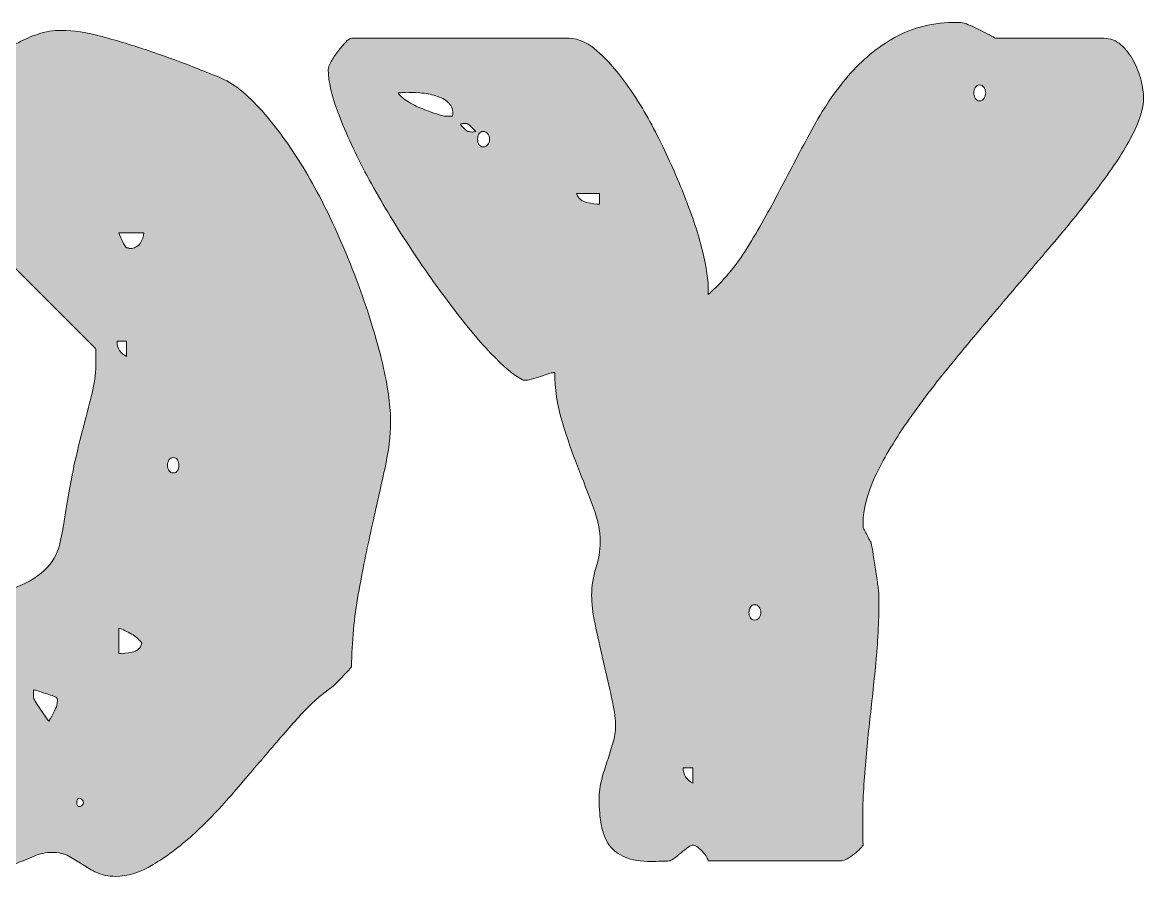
# Model space of a CAD drawing. Header units: inches. Extents: x 187 to 889, y -947 to -118.
# Drawn here: x 676.5 to 781.6, y -622.8 to -542.6 of the extents above; entities that cross this region are included whole.
import ezdxf

# ---------------------------------------------------------------- set-up
doc = ezdxf.new("R2010")
doc.units = ezdxf.units.IN
doc.header["$MEASUREMENT"] = 0
doc.layers.add('Layer 1', color=7, linetype='Continuous')

# ---------------------------------------------------------------- blocks, each defined once
blk = doc.blocks.new('block 34')
at = {"layer": 'Layer 1', "true_color": 0x040404}
h = blk.add_hatch(color=18, dxfattribs=at)
h.dxf.hatch_style = 2
edge = h.paths.add_edge_path()
edge.add_spline(control_points=[(638.95, -586.14), (638.95, -583.77), (639.03, -581.76), (639.19, -580.13), (639.35, -578.5), (639.54, -577.06), (639.75, -575.82), (639.96, -574.58), (640.15, -573.44), (640.31, -572.41), (640.47, -571.38), (640.55, -570.3), (640.55, -569.16), (640.55, -567.46), (640.4, -565.56), (640.12, -563.47), (639.84, -561.38), (639.69, -559.14), (639.69, -556.76), (639.69, -556.52), (639.69, -556.06), (639.69, -555.41), (639.69, -554.75), (639.7, -554.06), (639.72, -553.33), (639.74, -552.6), (639.75, -551.91), (639.75, -551.25), (639.75, -550.6), (639.75, -550.15), (639.75, -549.9), (639.96, -549.65), (640.4, -549.17), (641.08, -548.46), (641.75, -547.75), (642.47, -547.02), (643.23, -546.25), (644, -545.49), (644.74, -544.81), (645.47, -544.23), (646.2, -543.64), (646.72, -543.35), (647.04, -543.35), (647.15, -543.35), (647.41, -543.39), (647.84, -543.46), (648.26, -543.53), (648.72, -543.61), (649.2, -543.7), (649.67, -543.79), (650.13, -543.87), (650.58, -543.94), (651.02, -544.01), (651.3, -544.04), (651.4, -544.04), (651.44, -544.04), (651.64, -544.05), (652.02, -544.07), (652.39, -544.09), (652.83, -544.1), (653.35, -544.1), (653.86, -544.1), (654.37, -544.1), (654.86, -544.1), (655.36, -544.1), (655.77, -544.1), (656.09, -544.1), (656.26, -544.1), (656.58, -544.1), (657.05, -544.1), (657.51, -544.1), (657.98, -544.1), (658.48, -544.1), (658.98, -544.1), (659.45, -544.09), (659.89, -544.07), (660.34, -544.05), (660.65, -544.04), (660.82, -544.04), (661.25, -543.65), (661.67, -543.42), (662.08, -543.35), (662.48, -543.28), (662.93, -543.24), (663.43, -543.24), (664.14, -543.24), (664.9, -543.36), (665.72, -543.59), (666.54, -543.82), (667.38, -544.09), (668.25, -544.39), (669.12, -544.69), (670.01, -544.96), (670.91, -545.19), (671.81, -545.42), (672.71, -545.53), (673.6, -545.53), (673.92, -545.53), (674.29, -545.42), (674.72, -545.19), (675.14, -544.96), (675.62, -544.7), (676.15, -544.42), (676.68, -544.13), (677.29, -543.88), (677.96, -543.64), (678.63, -543.41), (679.38, -543.3), (680.2, -543.3), (681.26, -543.3), (682.52, -543.49), (683.98, -543.88), (685.43, -544.27), (686.87, -544.71), (688.29, -545.19), (689.71, -545.67), (690.98, -546.13), (692.12, -546.57), (693.25, -547.02), (694, -547.31), (694.35, -547.45), (695.74, -547.91), (697.1, -548.86), (698.45, -550.3), (699.8, -551.73), (701.09, -553.43), (702.34, -555.38), (703.58, -557.33), (704.72, -559.46), (705.77, -561.77), (706.82, -564.07), (707.73, -566.35), (708.51, -568.61), (709.29, -570.86), (709.9, -572.98), (710.35, -574.97), (710.79, -576.95), (711.01, -578.62), (711.01, -579.97), (711.01, -581.25), (710.83, -582.73), (710.45, -584.41), (710.08, -586.1), (709.67, -587.92), (709.23, -589.89), (708.79, -591.86), (708.37, -593.94), (707.98, -596.12), (707.59, -598.3), (707.38, -600.56), (707.34, -602.91), (707.27, -603.01), (707.14, -603.17), (706.94, -603.39), (706.75, -603.6), (706.53, -603.82), (706.3, -604.05), (706.07, -604.28), (705.85, -604.5), (705.64, -604.69), (705.42, -604.88), (705.27, -605.02), (705.16, -605.09), (704.41, -605.59), (703.56, -606.36), (702.6, -607.4), (701.65, -608.45), (700.62, -609.62), (699.52, -610.92), (698.42, -612.21), (697.27, -613.55), (696.08, -614.93), (694.89, -616.32), (693.68, -617.57), (692.44, -618.69), (691.2, -619.8), (689.96, -620.73), (688.74, -621.45), (687.52, -622.18), (686.34, -622.55), (685.2, -622.55), (684.53, -622.55), (683.95, -622.43), (683.47, -622.2), (682.99, -621.97), (682.54, -621.71), (682.11, -621.43), (681.69, -621.14), (681.26, -620.89), (680.84, -620.66), (680.41, -620.42), (679.9, -620.31), (679.29, -620.31), (678.69, -620.31), (678.12, -620.42), (677.59, -620.66), (677.06, -620.89), (676.41, -621.15), (675.65, -621.45), (674.88, -621.75), (673.95, -622.02), (672.85, -622.25), (671.75, -622.48), (670.35, -622.6), (668.65, -622.6), (667.65, -622.6), (666.54, -622.63), (665.3, -622.68), (664.05, -622.73), (662.69, -622.76), (661.2, -622.76), (659.46, -622.76), (657.63, -622.67), (655.71, -622.49), (653.8, -622.31), (651.92, -621.93), (650.07, -621.35), (648.23, -620.76), (646.48, -619.93), (644.83, -618.85), (643.18, -617.76), (641.73, -616.34), (640.49, -614.56), (640.24, -611.72), (640.02, -608.89), (639.83, -606.05), (639.63, -603.21), (639.46, -600.53), (639.32, -598.01), (639.18, -595.49), (639.08, -593.2), (639.03, -591.14), (638.98, -589.09), (638.95, -587.42), (638.95, -586.14)], knot_values=[0, 0, 0, 0, 1, 1, 1, 2, 2, 2, 3, 3, 3, 4, 4, 4, 5, 5, 5, 6, 6, 6, 7, 7, 7, 8, 8, 8, 9, 9, 9, 10, 10, 10, 11, 11, 11, 12, 12, 12, 13, 13, 13, 14, 14, 14, 15, 15, 15, 16, 16, 16, 17, 17, 17, 18, 18, 18, 19, 19, 19, 20, 20, 20, 21, 21, 21, 22, 22, 22, 23, 23, 23, 24, 24, 24, 25, 25, 25, 26, 26, 26, 27, 27, 27, 28, 28, 28, 29, 29, 29, 30, 30, 30, 31, 31, 31, 32, 32, 32, 33, 33, 33, 34, 34, 34, 35, 35, 35, 36, 36, 36, 37, 37, 37, 38, 38, 38, 39, 39, 39, 40, 40, 40, 41, 41, 41, 42, 42, 42, 43, 43, 43, 44, 44, 44, 45, 45, 45, 46, 46, 46, 47, 47, 47, 48, 48, 48, 49, 49, 49, 50, 50, 50, 51, 51, 51, 52, 52, 52, 53, 53, 53, 54, 54, 54, 55, 55, 55, 56, 56, 56, 57, 57, 57, 58, 58, 58, 59, 59, 59, 60, 60, 60, 61, 61, 61, 62, 62, 62, 63, 63, 63, 64, 64, 64, 65, 65, 65, 66, 66, 66, 67, 67, 67, 68, 68, 68, 69, 69, 69, 70, 70, 70, 71, 71, 71, 72, 72, 72, 73, 73, 73, 74, 74, 74, 75, 75, 75, 76, 76, 76, 77, 77, 77, 78, 78, 78, 78], degree=3, periodic=1)
h.paths.add_polyline_path([(647.04, -613.07), (646.29, -613.07), (646.29, -613.82), (647.04, -613.82)])
edge = h.paths.add_edge_path()
edge.add_spline(control_points=[(649.17, -611.26), (649.17, -611.3), (649.17, -611.36), (649.17, -611.45), (649.17, -611.54), (649.19, -611.6), (649.22, -611.63), (649.22, -611.63), (652.1, -608.71), (652.1, -608.71), (652.02, -608.71), (651.91, -608.69), (651.75, -608.65), (651.59, -608.62), (651.47, -608.6), (651.4, -608.6), (650.73, -608.6), (650.19, -608.89), (649.78, -609.48), (649.37, -610.06), (649.17, -610.66), (649.17, -611.26)], knot_values=[0, 0, 0, 0, 1, 1, 1, 2, 2, 2, 3, 3, 3, 4, 4, 4, 5, 5, 5, 6, 6, 6, 7, 7, 7, 7], degree=3, periodic=1)
h.paths.add_polyline_path([(653.53, -565.86), (653.53, -565.12), (652.84, -565.86)])
h.paths.add_polyline_path([(658.64, -593.49), (658.64, -594.18), (660.82, -594.18), (660.82, -593.49)])
h.paths.add_polyline_path([(659.39, -552.08), (659.39, -552.77), (660.08, -552.08)])
edge = h.paths.add_edge_path()
edge.add_spline(control_points=[(665.19, -565.12), (665.19, -565.12), (665.19, -576.77), (665.19, -576.77), (665.08, -576.81), (664.96, -576.93), (664.82, -577.12), (664.67, -577.32), (664.52, -577.54), (664.36, -577.79), (664.2, -578.04), (664.06, -578.27), (663.94, -578.48), (663.81, -578.69), (663.75, -578.85), (663.75, -578.96), (663.75, -579.03), (663.79, -579.21), (663.86, -579.49), (663.93, -579.77), (664.01, -580.07), (664.1, -580.39), (664.18, -580.71), (664.26, -581.02), (664.34, -581.3), (664.41, -581.58), (664.44, -581.76), (664.44, -581.83), (664.48, -582.22), (664.54, -582.89), (664.63, -583.85), (664.72, -584.81), (664.8, -585.83), (664.87, -586.91), (664.94, -588), (665.01, -589.02), (665.08, -589.97), (665.15, -590.93), (665.19, -591.61), (665.19, -592), (665.3, -592.42), (665.49, -592.88), (665.77, -593.38), (666.06, -593.88), (666.39, -594.36), (666.79, -594.82), (667.17, -595.28), (667.57, -595.66), (667.98, -595.96), (668.39, -596.26), (668.77, -596.41), (669.13, -596.41), (671.75, -596.41), (673.79, -596.17), (675.25, -595.69), (676.7, -595.22), (677.8, -594.61), (678.55, -593.88), (679.29, -593.16), (679.76, -592.38), (679.96, -591.54), (680.15, -590.71), (680.3, -589.96), (680.41, -589.28), (680.73, -587.12), (681.06, -585.29), (681.39, -583.8), (681.73, -582.31), (682.05, -581.02), (682.35, -579.91), (682.65, -578.82), (682.9, -577.83), (683.1, -576.96), (683.29, -576.09), (683.39, -575.21), (683.39, -574.33), (683.39, -574.15), (683.39, -573.91), (683.39, -573.61), (683.39, -573.31), (683.37, -573.14), (683.34, -573.1), (683.34, -573.1), (675.35, -565.12), (675.35, -565.12), (675.35, -565.12), (665.19, -565.12), (665.19, -565.12)], knot_values=[0, 0, 0, 0, 1, 1, 1, 2, 2, 2, 3, 3, 3, 4, 4, 4, 5, 5, 5, 6, 6, 6, 7, 7, 7, 8, 8, 8, 9, 9, 9, 10, 10, 10, 11, 11, 11, 12, 12, 12, 13, 13, 13, 14, 14, 14, 15, 15, 15, 16, 16, 16, 17, 17, 17, 18, 18, 18, 19, 19, 19, 20, 20, 20, 21, 21, 21, 22, 22, 22, 23, 23, 23, 24, 24, 24, 25, 25, 25, 26, 26, 26, 27, 27, 27, 28, 28, 28, 29, 29, 29, 29], degree=3, periodic=1)
h.paths.add_polyline_path([(663.75, -600.72), (664.44, -600.72), (664.44, -600.03), (663.75, -600.03)])
edge = h.paths.add_edge_path()
edge.add_spline(control_points=[(679.72, -605.83), (679.65, -605.76), (679.51, -605.69), (679.29, -605.62), (679.08, -605.55), (678.86, -605.48), (678.63, -605.41), (678.4, -605.34), (678.18, -605.27), (677.99, -605.19), (677.79, -605.12), (677.64, -605.09), (677.54, -605.09), (677.54, -605.09), (677.54, -605.83), (677.54, -605.83), (677.57, -605.94), (677.65, -606.09), (677.78, -606.29), (677.9, -606.48), (678.04, -606.69), (678.2, -606.92), (678.36, -607.16), (678.51, -607.38), (678.65, -607.59), (678.79, -607.8), (678.9, -607.95), (678.97, -608.02), (679.04, -607.91), (679.18, -607.67), (679.37, -607.3), (679.57, -606.92), (679.68, -606.68), (679.72, -606.58), (679.72, -606.54), (679.73, -606.47), (679.74, -606.37), (679.76, -606.26), (679.77, -606.19), (679.77, -606.15), (679.77, -606.15), (679.77, -605.94), (679.77, -605.94), (679.74, -605.91), (679.72, -605.87), (679.72, -605.83)], knot_values=[0, 0, 0, 0, 1, 1, 1, 2, 2, 2, 3, 3, 3, 4, 4, 4, 5, 5, 5, 6, 6, 6, 7, 7, 7, 8, 8, 8, 9, 9, 9, 10, 10, 10, 11, 11, 11, 12, 12, 12, 13, 13, 13, 14, 14, 14, 15, 15, 15, 15], degree=3, periodic=1)
edge = h.paths.add_edge_path()
edge.add_spline(control_points=[(681.9, -615.25), (681.79, -615.22), (681.71, -615.25), (681.66, -615.33), (681.61, -615.42), (681.58, -615.52), (681.58, -615.63), (681.58, -615.73), (681.61, -615.83), (681.66, -615.92), (681.71, -616.01), (681.79, -616.04), (681.9, -616), (682.11, -615.93), (682.22, -615.81), (682.22, -615.63), (682.22, -615.45), (682.11, -615.33), (681.9, -615.25)], knot_values=[0, 0, 0, 0, 1, 1, 1, 2, 2, 2, 3, 3, 3, 4, 4, 4, 5, 5, 5, 6, 6, 6, 6], degree=3, periodic=1)
edge = h.paths.add_edge_path()
edge.add_spline(control_points=[(685.36, -572.41), (685.36, -573.09), (685.66, -573.56), (686.26, -573.85), (686.26, -573.85), (686.26, -572.41), (686.26, -572.41), (686.26, -572.41), (685.36, -572.41), (685.36, -572.41)], knot_values=[0, 0, 0, 0, 1, 1, 1, 2, 2, 2, 3, 3, 3, 3], degree=3, periodic=1)
edge = h.paths.add_edge_path()
edge.add_spline(control_points=[(685.52, -562.25), (685.55, -562.35), (685.66, -562.6), (685.84, -562.99), (686.02, -563.38), (686.16, -563.61), (686.26, -563.68), (686.26, -563.68), (686.42, -563.68), (686.42, -563.68), (686.46, -563.68), (686.48, -563.69), (686.48, -563.71), (686.48, -563.73), (686.49, -563.74), (686.53, -563.74), (686.53, -563.74), (686.58, -563.74), (686.58, -563.74), (686.97, -563.74), (687.28, -563.58), (687.52, -563.26), (687.75, -562.94), (687.86, -562.6), (687.86, -562.25), (687.86, -562.25), (685.52, -562.25), (685.52, -562.25)], knot_values=[0, 0, 0, 0, 1, 1, 1, 2, 2, 2, 3, 3, 3, 4, 4, 4, 5, 5, 5, 6, 6, 6, 7, 7, 7, 8, 8, 8, 9, 9, 9, 9], degree=3, periodic=1)
edge = h.paths.add_edge_path()
edge.add_spline(control_points=[(685.52, -601.68), (685.87, -601.68), (686.29, -601.64), (686.77, -601.55), (687.25, -601.46), (687.56, -601.19), (687.7, -600.72), (687.45, -600.37), (687.12, -600.08), (686.72, -599.85), (686.31, -599.62), (685.91, -599.43), (685.52, -599.29), (685.52, -599.29), (685.52, -601.68), (685.52, -601.68)], knot_values=[0, 0, 0, 0, 1, 1, 1, 2, 2, 2, 3, 3, 3, 4, 4, 4, 5, 5, 5, 5], degree=3, periodic=1)
edge = h.paths.add_edge_path()
edge.add_spline(control_points=[(690.63, -583.32), (690.45, -583.32), (690.32, -583.39), (690.23, -583.53), (690.14, -583.68), (690.1, -583.84), (690.1, -584.04), (690.1, -584.23), (690.14, -584.4), (690.23, -584.54), (690.32, -584.69), (690.45, -584.76), (690.63, -584.76), (690.81, -584.76), (690.94, -584.69), (691.03, -584.54), (691.12, -584.4), (691.16, -584.23), (691.16, -584.04), (691.16, -583.84), (691.12, -583.68), (691.03, -583.53), (690.94, -583.39), (690.81, -583.32), (690.63, -583.32)], knot_values=[0, 0, 0, 0, 1, 1, 1, 2, 2, 2, 3, 3, 3, 4, 4, 4, 5, 5, 5, 6, 6, 6, 7, 7, 7, 8, 8, 8, 8], degree=3, periodic=1)
h = blk.add_hatch(color=18, dxfattribs=at)
h.dxf.hatch_style = 2
edge = h.paths.add_edge_path()
edge.add_spline(control_points=[(732.09, -608.02), (732.02, -607.34), (731.87, -606.48), (731.64, -605.43), (731.41, -604.39), (731.16, -603.31), (730.89, -602.19), (730.63, -601.07), (730.39, -599.98), (730.17, -598.91), (729.96, -597.85), (729.85, -596.96), (729.85, -596.25), (729.85, -595.33), (729.99, -594.47), (730.25, -593.67), (730.52, -592.87), (730.65, -592.05), (730.65, -591.2), (730.65, -590.2), (730.43, -589.11), (729.99, -587.92), (729.54, -586.74), (729.06, -585.47), (728.52, -584.12), (727.99, -582.77), (727.5, -581.35), (727.06, -579.86), (726.62, -578.37), (726.39, -576.86), (726.39, -575.34), (726.29, -575.34), (726.12, -575.37), (725.89, -575.44), (725.66, -575.52), (725.39, -575.6), (725.09, -575.71), (724.79, -575.82), (724.5, -575.91), (724.21, -575.98), (723.93, -576.05), (723.7, -576.08), (723.52, -576.08), (723.45, -576.08), (723.4, -576.07), (723.36, -576.03), (722.58, -575.64), (721.59, -574.81), (720.38, -573.53), (719.17, -572.25), (717.9, -570.72), (716.55, -568.92), (715.2, -567.13), (713.84, -565.19), (712.48, -563.1), (711.11, -561), (709.89, -558.95), (708.8, -556.92), (707.72, -554.9), (706.84, -553.01), (706.17, -551.25), (705.5, -549.5), (705.16, -548.07), (705.16, -546.97), (705.16, -546.79), (705.25, -546.54), (705.42, -546.22), (705.6, -545.91), (705.82, -545.59), (706.06, -545.27), (706.31, -544.95), (706.55, -544.66), (706.78, -544.42), (707.01, -544.17), (707.2, -544.04), (707.34, -544.04), (707.34, -544.04), (727.73, -544.04), (727.73, -544.04), (728.65, -544.04), (729.62, -544.52), (730.65, -545.48), (731.68, -546.44), (732.69, -547.66), (733.69, -549.15), (734.68, -550.64), (735.62, -552.31), (736.51, -554.16), (737.39, -556), (738.17, -557.81), (738.85, -559.58), (739.52, -561.36), (740.03, -563), (740.37, -564.51), (740.7, -566.02), (740.84, -567.19), (740.76, -568.05), (742.15, -566.84), (743.37, -565.38), (744.44, -563.66), (745.5, -561.94), (746.52, -560.14), (747.5, -558.25), (748.47, -556.37), (749.47, -554.49), (750.48, -552.61), (751.49, -550.73), (752.63, -549.05), (753.91, -547.56), (755.19, -546.07), (756.65, -544.86), (758.3, -543.94), (759.95, -543.01), (761.89, -542.55), (764.13, -542.55), (764.13, -542.55), (764.5, -542.55), (764.5, -542.55), (764.57, -542.59), (764.66, -542.61), (764.77, -542.61), (764.87, -542.64), (765.07, -542.72), (765.35, -542.85), (765.64, -542.97), (765.94, -543.11), (766.26, -543.27), (766.58, -543.43), (766.87, -543.58), (767.14, -543.72), (767.4, -543.87), (767.59, -543.97), (767.7, -544.04), (767.7, -544.04), (777.86, -544.04), (777.86, -544.04), (778.46, -544.04), (779, -544.25), (779.46, -544.65), (779.92, -545.06), (780.31, -545.56), (780.63, -546.15), (780.95, -546.73), (781.19, -547.34), (781.35, -547.98), (781.51, -548.62), (781.59, -549.17), (781.59, -549.63), (781.59, -550.63), (781.21, -551.82), (780.47, -553.22), (779.72, -554.63), (778.73, -556.15), (777.49, -557.8), (776.25, -559.45), (774.83, -561.21), (773.26, -563.07), (771.68, -564.93), (770.07, -566.82), (768.44, -568.74), (766.81, -570.65), (765.2, -572.57), (763.62, -574.49), (762.04, -576.4), (760.63, -578.26), (759.39, -580.05), (758.15, -581.84), (757.16, -583.53), (756.41, -585.13), (755.67, -586.73), (755.29, -588.16), (755.29, -589.44), (755.29, -589.44), (755.29, -589.87), (755.29, -589.87), (755.29, -589.9), (755.34, -589.99), (755.43, -590.13), (755.52, -590.28), (755.59, -590.43), (755.67, -590.59), (755.74, -590.74), (755.82, -590.9), (755.91, -591.04), (755.99, -591.18), (756.04, -591.27), (756.04, -591.3), (756.11, -591.55), (756.18, -591.93), (756.25, -592.42), (756.32, -592.92), (756.4, -593.44), (756.49, -593.99), (756.58, -594.54), (756.65, -595.04), (756.7, -595.48), (756.76, -595.93), (756.78, -596.22), (756.78, -596.36), (756.78, -598.38), (756.7, -600.33), (756.52, -602.21), (756.34, -604.1), (756.15, -605.98), (755.93, -607.86), (755.72, -609.74), (755.54, -611.64), (755.4, -613.58), (755.26, -615.51), (755.22, -617.53), (755.29, -619.62), (755.12, -619.9), (754.79, -620.22), (754.31, -620.58), (753.83, -620.93), (753.45, -621.11), (753.17, -621.11), (753.17, -621.11), (740.76, -621.11), (740.76, -621.11), (740.76, -620.9), (740.58, -620.59), (740.21, -620.2), (739.83, -619.81), (739.54, -619.62), (739.33, -619.62), (739.26, -619.62), (739.11, -619.69), (738.9, -619.83), (738.69, -619.97), (738.47, -620.14), (738.24, -620.34), (738, -620.53), (737.78, -620.71), (737.57, -620.87), (737.36, -621.03), (737.22, -621.11), (737.15, -621.11), (737.11, -621.11), (736.88, -621.12), (736.45, -621.13), (736.03, -621.15), (735.69, -621.16), (735.44, -621.16), (734.45, -621.16), (733.63, -621.03), (732.99, -620.76), (732.36, -620.5), (731.86, -620.12), (731.5, -619.62), (731.15, -619.12), (730.9, -618.51), (730.76, -617.78), (730.62, -617.06), (730.55, -616.23), (730.55, -615.31), (730.55, -614.67), (730.63, -614.06), (730.79, -613.47), (730.95, -612.89), (731.12, -612.31), (731.32, -611.74), (731.51, -611.17), (731.69, -610.62), (731.85, -610.06), (732.01, -609.52), (732.09, -608.97), (732.09, -608.44), (732.09, -608.44), (732.09, -608.02), (732.09, -608.02)], knot_values=[0, 0, 0, 0, 1, 1, 1, 2, 2, 2, 3, 3, 3, 4, 4, 4, 5, 5, 5, 6, 6, 6, 7, 7, 7, 8, 8, 8, 9, 9, 9, 10, 10, 10, 11, 11, 11, 12, 12, 12, 13, 13, 13, 14, 14, 14, 15, 15, 15, 16, 16, 16, 17, 17, 17, 18, 18, 18, 19, 19, 19, 20, 20, 20, 21, 21, 21, 22, 22, 22, 23, 23, 23, 24, 24, 24, 25, 25, 25, 26, 26, 26, 27, 27, 27, 28, 28, 28, 29, 29, 29, 30, 30, 30, 31, 31, 31, 32, 32, 32, 33, 33, 33, 34, 34, 34, 35, 35, 35, 36, 36, 36, 37, 37, 37, 38, 38, 38, 39, 39, 39, 40, 40, 40, 41, 41, 41, 42, 42, 42, 43, 43, 43, 44, 44, 44, 45, 45, 45, 46, 46, 46, 47, 47, 47, 48, 48, 48, 49, 49, 49, 50, 50, 50, 51, 51, 51, 52, 52, 52, 53, 53, 53, 54, 54, 54, 55, 55, 55, 56, 56, 56, 57, 57, 57, 58, 58, 58, 59, 59, 59, 60, 60, 60, 61, 61, 61, 62, 62, 62, 63, 63, 63, 64, 64, 64, 65, 65, 65, 66, 66, 66, 67, 67, 67, 68, 68, 68, 69, 69, 69, 70, 70, 70, 71, 71, 71, 72, 72, 72, 73, 73, 73, 74, 74, 74, 75, 75, 75, 76, 76, 76, 77, 77, 77, 78, 78, 78, 79, 79, 79, 80, 80, 80, 81, 81, 81, 82, 82, 82, 83, 83, 83, 84, 84, 84, 85, 85, 85, 86, 86, 86, 87, 87, 87, 88, 88, 88, 89, 89, 89, 90, 90, 90, 90], degree=3, periodic=1)
edge = h.paths.add_edge_path()
edge.add_spline(control_points=[(716.44, -551.33), (716.44, -551.33), (716.81, -551.33), (716.81, -551.33), (716.88, -550.8), (716.76, -550.39), (716.44, -550.08), (716.12, -549.78), (715.72, -549.56), (715.24, -549.42), (714.77, -549.28), (714.27, -549.19), (713.75, -549.15), (713.24, -549.12), (712.8, -549.1), (712.45, -549.1), (712.38, -549.1), (712.25, -549.11), (712.08, -549.13), (711.9, -549.14), (711.78, -549.15), (711.71, -549.15), (711.88, -549.44), (712.21, -549.72), (712.69, -550), (713.17, -550.29), (713.66, -550.52), (714.15, -550.7), (714.72, -550.94), (715.36, -551.16), (716.07, -551.33), (716.07, -551.33), (716.44, -551.33), (716.44, -551.33)], knot_values=[0, 0, 0, 0, 1, 1, 1, 2, 2, 2, 3, 3, 3, 4, 4, 4, 5, 5, 5, 6, 6, 6, 7, 7, 7, 8, 8, 8, 9, 9, 9, 10, 10, 10, 11, 11, 11, 11], degree=3, periodic=1)
edge = h.paths.add_edge_path()
edge.add_spline(control_points=[(717.56, -552.08), (717.59, -552.15), (717.7, -552.28), (717.88, -552.45), (718.06, -552.63), (718.18, -552.74), (718.25, -552.77), (718.25, -552.77), (718.41, -552.77), (718.41, -552.77), (718.45, -552.81), (718.52, -552.82), (718.62, -552.82), (718.66, -552.82), (718.72, -552.82), (718.81, -552.8), (718.9, -552.78), (718.96, -552.77), (719, -552.77), (718.92, -552.7), (718.8, -552.58), (718.62, -552.4), (718.45, -552.22), (718.32, -552.12), (718.25, -552.08), (718.25, -552.05), (718.21, -552.03), (718.12, -552.03), (718.03, -552.03), (717.95, -552.03), (717.88, -552.03), (717.84, -552.03), (717.79, -552.03), (717.72, -552.03), (717.65, -552.03), (717.59, -552.05), (717.56, -552.08)], knot_values=[0, 0, 0, 0, 1, 1, 1, 2, 2, 2, 3, 3, 3, 4, 4, 4, 5, 5, 5, 6, 6, 6, 7, 7, 7, 8, 8, 8, 9, 9, 9, 10, 10, 10, 11, 11, 11, 12, 12, 12, 12], degree=3, periodic=1)
edge = h.paths.add_edge_path()
edge.add_spline(control_points=[(719.69, -552.77), (719.51, -552.77), (719.38, -552.84), (719.29, -552.98), (719.2, -553.13), (719.16, -553.3), (719.16, -553.49), (719.16, -553.69), (719.2, -553.85), (719.29, -554), (719.38, -554.14), (719.51, -554.21), (719.69, -554.21), (719.87, -554.21), (720.01, -554.14), (720.11, -554), (720.22, -553.85), (720.27, -553.69), (720.27, -553.49), (720.27, -553.3), (720.22, -553.13), (720.11, -552.98), (720.01, -552.84), (719.87, -552.77), (719.69, -552.77)], knot_values=[0, 0, 0, 0, 1, 1, 1, 2, 2, 2, 3, 3, 3, 4, 4, 4, 5, 5, 5, 6, 6, 6, 7, 7, 7, 8, 8, 8, 8], degree=3, periodic=1)
edge = h.paths.add_edge_path()
edge.add_spline(control_points=[(728.42, -558.57), (728.59, -559.03), (728.92, -559.32), (729.4, -559.42), (729.88, -559.53), (730.28, -559.58), (730.6, -559.58), (730.6, -559.58), (730.6, -558.57), (730.6, -558.57), (730.6, -558.57), (728.42, -558.57), (728.42, -558.57)], knot_values=[0, 0, 0, 0, 1, 1, 1, 2, 2, 2, 3, 3, 3, 4, 4, 4, 4], degree=3, periodic=1)
edge = h.paths.add_edge_path()
edge.add_spline(control_points=[(738.42, -612.38), (738.42, -613.02), (738.72, -613.5), (739.33, -613.82), (739.33, -613.82), (739.33, -612.38), (739.33, -612.38), (739.33, -612.38), (738.42, -612.38), (738.42, -612.38)], knot_values=[0, 0, 0, 0, 1, 1, 1, 2, 2, 2, 3, 3, 3, 3], degree=3, periodic=1)
edge = h.paths.add_edge_path()
edge.add_spline(control_points=[(745.13, -597.1), (744.95, -597.1), (744.82, -597.18), (744.73, -597.32), (744.64, -597.46), (744.6, -597.63), (744.6, -597.82), (744.6, -598.02), (744.64, -598.19), (744.73, -598.33), (744.82, -598.47), (744.95, -598.54), (745.13, -598.54), (745.31, -598.54), (745.45, -598.47), (745.55, -598.33), (745.66, -598.19), (745.71, -598.02), (745.71, -597.82), (745.71, -597.63), (745.66, -597.46), (745.55, -597.32), (745.45, -597.18), (745.31, -597.1), (745.13, -597.1)], knot_values=[0, 0, 0, 0, 1, 1, 1, 2, 2, 2, 3, 3, 3, 4, 4, 4, 5, 5, 5, 6, 6, 6, 7, 7, 7, 8, 8, 8, 8], degree=3, periodic=1)
edge = h.paths.add_edge_path()
edge.add_spline(control_points=[(766.21, -548.41), (766.03, -548.41), (765.89, -548.49), (765.81, -548.65), (765.72, -548.81), (765.67, -548.98), (765.67, -549.15), (765.67, -549.33), (765.72, -549.5), (765.81, -549.66), (765.89, -549.82), (766.03, -549.9), (766.21, -549.9), (766.38, -549.9), (766.52, -549.82), (766.63, -549.66), (766.74, -549.5), (766.79, -549.33), (766.79, -549.15), (766.79, -548.98), (766.74, -548.81), (766.63, -548.65), (766.52, -548.49), (766.38, -548.41), (766.21, -548.41)], knot_values=[0, 0, 0, 0, 1, 1, 1, 2, 2, 2, 3, 3, 3, 4, 4, 4, 5, 5, 5, 6, 6, 6, 7, 7, 7, 8, 8, 8, 8], degree=3, periodic=1)
at = {"layer": 'Layer 1', "lineweight": 0}
for points, knots in [([(638.95, -586.14), (638.95, -583.77), (639.03, -581.76), (639.19, -580.13), (639.35, -578.5), (639.54, -577.06), (639.75, -575.82), (639.96, -574.58), (640.15, -573.44), (640.31, -572.41), (640.47, -571.38), (640.55, -570.3), (640.55, -569.16), (640.55, -567.46), (640.4, -565.56), (640.12, -563.47), (639.84, -561.38), (639.69, -559.14), (639.69, -556.76), (639.69, -556.52), (639.69, -556.06), (639.69, -555.41), (639.69, -554.75), (639.7, -554.06), (639.72, -553.33), (639.74, -552.6), (639.75, -551.91), (639.75, -551.25), (639.75, -550.6), (639.75, -550.15), (639.75, -549.9), (639.96, -549.65), (640.4, -549.17), (641.08, -548.46), (641.75, -547.75), (642.47, -547.02), (643.23, -546.25), (644, -545.49), (644.74, -544.81), (645.47, -544.23), (646.2, -543.64), (646.72, -543.35), (647.04, -543.35), (647.15, -543.35), (647.41, -543.39), (647.84, -543.46), (648.26, -543.53), (648.72, -543.61), (649.2, -543.7), (649.67, -543.79), (650.13, -543.87), (650.58, -543.94), (651.02, -544.01), (651.3, -544.04), (651.4, -544.04), (651.44, -544.04), (651.64, -544.05), (652.02, -544.07), (652.39, -544.09), (652.83, -544.1), (653.35, -544.1), (653.86, -544.1), (654.37, -544.1), (654.86, -544.1), (655.36, -544.1), (655.77, -544.1), (656.09, -544.1), (656.26, -544.1), (656.58, -544.1), (657.05, -544.1), (657.51, -544.1), (657.98, -544.1), (658.48, -544.1), (658.98, -544.1), (659.45, -544.09), (659.89, -544.07), (660.34, -544.05), (660.65, -544.04), (660.82, -544.04), (661.25, -543.65), (661.67, -543.42), (662.08, -543.35), (662.48, -543.28), (662.93, -543.24), (663.43, -543.24), (664.14, -543.24), (664.9, -543.36), (665.72, -543.59), (666.54, -543.82), (667.38, -544.09), (668.25, -544.39), (669.12, -544.69), (670.01, -544.96), (670.91, -545.19), (671.81, -545.42), (672.71, -545.53), (673.6, -545.53), (673.92, -545.53), (674.29, -545.42), (674.72, -545.19), (675.14, -544.96), (675.62, -544.7), (676.15, -544.42), (676.68, -544.13), (677.29, -543.88), (677.96, -543.64), (678.63, -543.41), (679.38, -543.3), (680.2, -543.3), (681.26, -543.3), (682.52, -543.49), (683.98, -543.88), (685.43, -544.27), (686.87, -544.71), (688.29, -545.19), (689.71, -545.67), (690.98, -546.13), (692.12, -546.57), (693.25, -547.02), (694, -547.31), (694.35, -547.45), (695.74, -547.91), (697.1, -548.86), (698.45, -550.3), (699.8, -551.73), (701.09, -553.43), (702.34, -555.38), (703.58, -557.33), (704.72, -559.46), (705.77, -561.77), (706.82, -564.07), (707.73, -566.35), (708.51, -568.61), (709.29, -570.86), (709.9, -572.98), (710.35, -574.97), (710.79, -576.95), (711.01, -578.62), (711.01, -579.97), (711.01, -581.25), (710.83, -582.73), (710.45, -584.41), (710.08, -586.1), (709.67, -587.92), (709.23, -589.89), (708.79, -591.86), (708.37, -593.94), (707.98, -596.12), (707.59, -598.3), (707.38, -600.56), (707.34, -602.91), (707.27, -603.01), (707.14, -603.17), (706.94, -603.39), (706.75, -603.6), (706.53, -603.82), (706.3, -604.05), (706.07, -604.28), (705.85, -604.5), (705.64, -604.69), (705.42, -604.88), (705.27, -605.02), (705.16, -605.09), (704.41, -605.59), (703.56, -606.36), (702.6, -607.4), (701.65, -608.45), (700.62, -609.62), (699.52, -610.92), (698.42, -612.21), (697.27, -613.55), (696.08, -614.93), (694.89, -616.32), (693.68, -617.57), (692.44, -618.69), (691.2, -619.8), (689.96, -620.73), (688.74, -621.45), (687.52, -622.18), (686.34, -622.55), (685.2, -622.55), (684.53, -622.55), (683.95, -622.43), (683.47, -622.2), (682.99, -621.97), (682.54, -621.71), (682.11, -621.43), (681.69, -621.14), (681.26, -620.89), (680.84, -620.66), (680.41, -620.42), (679.9, -620.31), (679.29, -620.31), (678.69, -620.31), (678.12, -620.42), (677.59, -620.66), (677.06, -620.89), (676.41, -621.15), (675.65, -621.45), (674.88, -621.75), (673.95, -622.02), (672.85, -622.25), (671.75, -622.48), (670.35, -622.6), (668.65, -622.6), (667.65, -622.6), (666.54, -622.63), (665.3, -622.68), (664.05, -622.73), (662.69, -622.76), (661.2, -622.76), (659.46, -622.76), (657.63, -622.67), (655.71, -622.49), (653.8, -622.31), (651.92, -621.93), (650.07, -621.35), (648.23, -620.76), (646.48, -619.93), (644.83, -618.85), (643.18, -617.76), (641.73, -616.34), (640.49, -614.56), (640.24, -611.72), (640.02, -608.89), (639.83, -606.05), (639.63, -603.21), (639.46, -600.53), (639.32, -598.01), (639.18, -595.49), (639.08, -593.2), (639.03, -591.14), (638.98, -589.09), (638.95, -587.42), (638.95, -586.14)], [0, 0, 0, 0, 1, 1, 1, 2, 2, 2, 3, 3, 3, 4, 4, 4, 5, 5, 5, 6, 6, 6, 7, 7, 7, 8, 8, 8, 9, 9, 9, 10, 10, 10, 11, 11, 11, 12, 12, 12, 13, 13, 13, 14, 14, 14, 15, 15, 15, 16, 16, 16, 17, 17, 17, 18, 18, 18, 19, 19, 19, 20, 20, 20, 21, 21, 21, 22, 22, 22, 23, 23, 23, 24, 24, 24, 25, 25, 25, 26, 26, 26, 27, 27, 27, 28, 28, 28, 29, 29, 29, 30, 30, 30, 31, 31, 31, 32, 32, 32, 33, 33, 33, 34, 34, 34, 35, 35, 35, 36, 36, 36, 37, 37, 37, 38, 38, 38, 39, 39, 39, 40, 40, 40, 41, 41, 41, 42, 42, 42, 43, 43, 43, 44, 44, 44, 45, 45, 45, 46, 46, 46, 47, 47, 47, 48, 48, 48, 49, 49, 49, 50, 50, 50, 51, 51, 51, 52, 52, 52, 53, 53, 53, 54, 54, 54, 55, 55, 55, 56, 56, 56, 57, 57, 57, 58, 58, 58, 59, 59, 59, 60, 60, 60, 61, 61, 61, 62, 62, 62, 63, 63, 63, 64, 64, 64, 65, 65, 65, 66, 66, 66, 67, 67, 67, 68, 68, 68, 69, 69, 69, 70, 70, 70, 71, 71, 71, 72, 72, 72, 73, 73, 73, 74, 74, 74, 75, 75, 75, 76, 76, 76, 77, 77, 77, 78, 78, 78, 78]), ([(732.09, -608.02), (732.02, -607.34), (731.87, -606.48), (731.64, -605.43), (731.41, -604.39), (731.16, -603.31), (730.89, -602.19), (730.63, -601.07), (730.39, -599.98), (730.17, -598.91), (729.96, -597.85), (729.85, -596.96), (729.85, -596.25), (729.85, -595.33), (729.99, -594.47), (730.25, -593.67), (730.52, -592.87), (730.65, -592.05), (730.65, -591.2), (730.65, -590.2), (730.43, -589.11), (729.99, -587.92), (729.54, -586.74), (729.06, -585.47), (728.52, -584.12), (727.99, -582.77), (727.5, -581.35), (727.06, -579.86), (726.62, -578.37), (726.39, -576.86), (726.39, -575.34), (726.29, -575.34), (726.12, -575.37), (725.89, -575.44), (725.66, -575.52), (725.39, -575.6), (725.09, -575.71), (724.79, -575.82), (724.5, -575.91), (724.21, -575.98), (723.93, -576.05), (723.7, -576.08), (723.52, -576.08), (723.45, -576.08), (723.4, -576.07), (723.36, -576.03), (722.58, -575.64), (721.59, -574.81), (720.38, -573.53), (719.17, -572.25), (717.9, -570.72), (716.55, -568.92), (715.2, -567.13), (713.84, -565.19), (712.48, -563.1), (711.11, -561), (709.89, -558.95), (708.8, -556.92), (707.72, -554.9), (706.84, -553.01), (706.17, -551.25), (705.5, -549.5), (705.16, -548.07), (705.16, -546.97), (705.16, -546.79), (705.25, -546.54), (705.42, -546.22), (705.6, -545.91), (705.82, -545.59), (706.06, -545.27), (706.31, -544.95), (706.55, -544.66), (706.78, -544.42), (707.01, -544.17), (707.2, -544.04), (707.34, -544.04), (707.34, -544.04), (727.73, -544.04), (727.73, -544.04), (728.65, -544.04), (729.62, -544.52), (730.65, -545.48), (731.68, -546.44), (732.69, -547.66), (733.69, -549.15), (734.68, -550.64), (735.62, -552.31), (736.51, -554.16), (737.39, -556), (738.17, -557.81), (738.85, -559.58), (739.52, -561.36), (740.03, -563), (740.37, -564.51), (740.7, -566.02), (740.84, -567.19), (740.76, -568.05), (742.15, -566.84), (743.37, -565.38), (744.44, -563.66), (745.5, -561.94), (746.52, -560.14), (747.5, -558.25), (748.47, -556.37), (749.47, -554.49), (750.48, -552.61), (751.49, -550.73), (752.63, -549.05), (753.91, -547.56), (755.19, -546.07), (756.65, -544.86), (758.3, -543.94), (759.95, -543.01), (761.89, -542.55), (764.13, -542.55), (764.13, -542.55), (764.5, -542.55), (764.5, -542.55), (764.57, -542.59), (764.66, -542.61), (764.77, -542.61), (764.87, -542.64), (765.07, -542.72), (765.35, -542.85), (765.64, -542.97), (765.94, -543.11), (766.26, -543.27), (766.58, -543.43), (766.87, -543.58), (767.14, -543.72), (767.4, -543.87), (767.59, -543.97), (767.7, -544.04), (767.7, -544.04), (777.86, -544.04), (777.86, -544.04), (778.46, -544.04), (779, -544.25), (779.46, -544.65), (779.92, -545.06), (780.31, -545.56), (780.63, -546.15), (780.95, -546.73), (781.19, -547.34), (781.35, -547.98), (781.51, -548.62), (781.59, -549.17), (781.59, -549.63), (781.59, -550.63), (781.21, -551.82), (780.47, -553.22), (779.72, -554.63), (778.73, -556.15), (777.49, -557.8), (776.25, -559.45), (774.83, -561.21), (773.26, -563.07), (771.68, -564.93), (770.07, -566.82), (768.44, -568.74), (766.81, -570.65), (765.2, -572.57), (763.62, -574.49), (762.04, -576.4), (760.63, -578.26), (759.39, -580.05), (758.15, -581.84), (757.16, -583.53), (756.41, -585.13), (755.67, -586.73), (755.29, -588.16), (755.29, -589.44), (755.29, -589.44), (755.29, -589.87), (755.29, -589.87), (755.29, -589.9), (755.34, -589.99), (755.43, -590.13), (755.52, -590.28), (755.59, -590.43), (755.67, -590.59), (755.74, -590.74), (755.82, -590.9), (755.91, -591.04), (755.99, -591.18), (756.04, -591.27), (756.04, -591.3), (756.11, -591.55), (756.18, -591.93), (756.25, -592.42), (756.32, -592.92), (756.4, -593.44), (756.49, -593.99), (756.58, -594.54), (756.65, -595.04), (756.7, -595.48), (756.76, -595.93), (756.78, -596.22), (756.78, -596.36), (756.78, -598.38), (756.7, -600.33), (756.52, -602.21), (756.34, -604.1), (756.15, -605.98), (755.93, -607.86), (755.72, -609.74), (755.54, -611.64), (755.4, -613.58), (755.26, -615.51), (755.22, -617.53), (755.29, -619.62), (755.12, -619.9), (754.79, -620.22), (754.31, -620.58), (753.83, -620.93), (753.45, -621.11), (753.17, -621.11), (753.17, -621.11), (740.76, -621.11), (740.76, -621.11), (740.76, -620.9), (740.58, -620.59), (740.21, -620.2), (739.83, -619.81), (739.54, -619.62), (739.33, -619.62), (739.26, -619.62), (739.11, -619.69), (738.9, -619.83), (738.69, -619.97), (738.47, -620.14), (738.24, -620.34), (738, -620.53), (737.78, -620.71), (737.57, -620.87), (737.36, -621.03), (737.22, -621.11), (737.15, -621.11), (737.11, -621.11), (736.88, -621.12), (736.45, -621.13), (736.03, -621.15), (735.69, -621.16), (735.44, -621.16), (734.45, -621.16), (733.63, -621.03), (732.99, -620.76), (732.36, -620.5), (731.86, -620.12), (731.5, -619.62), (731.15, -619.12), (730.9, -618.51), (730.76, -617.78), (730.62, -617.06), (730.55, -616.23), (730.55, -615.31), (730.55, -614.67), (730.63, -614.06), (730.79, -613.47), (730.95, -612.89), (731.12, -612.31), (731.32, -611.74), (731.51, -611.17), (731.69, -610.62), (731.85, -610.06), (732.01, -609.52), (732.09, -608.97), (732.09, -608.44), (732.09, -608.44), (732.09, -608.02), (732.09, -608.02)], [0, 0, 0, 0, 1, 1, 1, 2, 2, 2, 3, 3, 3, 4, 4, 4, 5, 5, 5, 6, 6, 6, 7, 7, 7, 8, 8, 8, 9, 9, 9, 10, 10, 10, 11, 11, 11, 12, 12, 12, 13, 13, 13, 14, 14, 14, 15, 15, 15, 16, 16, 16, 17, 17, 17, 18, 18, 18, 19, 19, 19, 20, 20, 20, 21, 21, 21, 22, 22, 22, 23, 23, 23, 24, 24, 24, 25, 25, 25, 26, 26, 26, 27, 27, 27, 28, 28, 28, 29, 29, 29, 30, 30, 30, 31, 31, 31, 32, 32, 32, 33, 33, 33, 34, 34, 34, 35, 35, 35, 36, 36, 36, 37, 37, 37, 38, 38, 38, 39, 39, 39, 40, 40, 40, 41, 41, 41, 42, 42, 42, 43, 43, 43, 44, 44, 44, 45, 45, 45, 46, 46, 46, 47, 47, 47, 48, 48, 48, 49, 49, 49, 50, 50, 50, 51, 51, 51, 52, 52, 52, 53, 53, 53, 54, 54, 54, 55, 55, 55, 56, 56, 56, 57, 57, 57, 58, 58, 58, 59, 59, 59, 60, 60, 60, 61, 61, 61, 62, 62, 62, 63, 63, 63, 64, 64, 64, 65, 65, 65, 66, 66, 66, 67, 67, 67, 68, 68, 68, 69, 69, 69, 70, 70, 70, 71, 71, 71, 72, 72, 72, 73, 73, 73, 74, 74, 74, 75, 75, 75, 76, 76, 76, 77, 77, 77, 78, 78, 78, 79, 79, 79, 80, 80, 80, 81, 81, 81, 82, 82, 82, 83, 83, 83, 84, 84, 84, 85, 85, 85, 86, 86, 86, 87, 87, 87, 88, 88, 88, 89, 89, 89, 90, 90, 90, 90]), ([(766.21, -548.41), (766.03, -548.41), (765.89, -548.49), (765.81, -548.65), (765.72, -548.81), (765.67, -548.98), (765.67, -549.15), (765.67, -549.33), (765.72, -549.5), (765.81, -549.66), (765.89, -549.82), (766.03, -549.9), (766.21, -549.9), (766.38, -549.9), (766.52, -549.82), (766.63, -549.66), (766.74, -549.5), (766.79, -549.33), (766.79, -549.15), (766.79, -548.98), (766.74, -548.81), (766.63, -548.65), (766.52, -548.49), (766.38, -548.41), (766.21, -548.41)], [0, 0, 0, 0, 1, 1, 1, 2, 2, 2, 3, 3, 3, 4, 4, 4, 5, 5, 5, 6, 6, 6, 7, 7, 7, 8, 8, 8, 8]), ([(716.44, -551.33), (716.44, -551.33), (716.81, -551.33), (716.81, -551.33), (716.88, -550.8), (716.76, -550.39), (716.44, -550.08), (716.12, -549.78), (715.72, -549.56), (715.24, -549.42), (714.77, -549.28), (714.27, -549.19), (713.75, -549.15), (713.24, -549.12), (712.8, -549.1), (712.45, -549.1), (712.38, -549.1), (712.25, -549.11), (712.08, -549.13), (711.9, -549.14), (711.78, -549.15), (711.71, -549.15), (711.88, -549.44), (712.21, -549.72), (712.69, -550), (713.17, -550.29), (713.66, -550.52), (714.15, -550.7), (714.72, -550.94), (715.36, -551.16), (716.07, -551.33), (716.07, -551.33), (716.44, -551.33), (716.44, -551.33)], [0, 0, 0, 0, 1, 1, 1, 2, 2, 2, 3, 3, 3, 4, 4, 4, 5, 5, 5, 6, 6, 6, 7, 7, 7, 8, 8, 8, 9, 9, 9, 10, 10, 10, 11, 11, 11, 11]), ([(717.56, -552.08), (717.59, -552.15), (717.7, -552.28), (717.88, -552.45), (718.06, -552.63), (718.18, -552.74), (718.25, -552.77), (718.25, -552.77), (718.41, -552.77), (718.41, -552.77), (718.45, -552.81), (718.52, -552.82), (718.62, -552.82), (718.66, -552.82), (718.72, -552.82), (718.81, -552.8), (718.9, -552.78), (718.96, -552.77), (719, -552.77), (718.92, -552.7), (718.8, -552.58), (718.62, -552.4), (718.45, -552.22), (718.32, -552.12), (718.25, -552.08), (718.25, -552.05), (718.21, -552.03), (718.12, -552.03), (718.03, -552.03), (717.95, -552.03), (717.88, -552.03), (717.84, -552.03), (717.79, -552.03), (717.72, -552.03), (717.65, -552.03), (717.59, -552.05), (717.56, -552.08)], [0, 0, 0, 0, 1, 1, 1, 2, 2, 2, 3, 3, 3, 4, 4, 4, 5, 5, 5, 6, 6, 6, 7, 7, 7, 8, 8, 8, 9, 9, 9, 10, 10, 10, 11, 11, 11, 12, 12, 12, 12]), ([(719.69, -552.77), (719.51, -552.77), (719.38, -552.84), (719.29, -552.98), (719.2, -553.13), (719.16, -553.3), (719.16, -553.49), (719.16, -553.69), (719.2, -553.85), (719.29, -554), (719.38, -554.14), (719.51, -554.21), (719.69, -554.21), (719.87, -554.21), (720.01, -554.14), (720.11, -554), (720.22, -553.85), (720.27, -553.69), (720.27, -553.49), (720.27, -553.3), (720.22, -553.13), (720.11, -552.98), (720.01, -552.84), (719.87, -552.77), (719.69, -552.77)], [0, 0, 0, 0, 1, 1, 1, 2, 2, 2, 3, 3, 3, 4, 4, 4, 5, 5, 5, 6, 6, 6, 7, 7, 7, 8, 8, 8, 8]), ([(728.42, -558.57), (728.59, -559.03), (728.92, -559.32), (729.4, -559.42), (729.88, -559.53), (730.28, -559.58), (730.6, -559.58), (730.6, -559.58), (730.6, -558.57), (730.6, -558.57), (730.6, -558.57), (728.42, -558.57), (728.42, -558.57)], [0, 0, 0, 0, 1, 1, 1, 2, 2, 2, 3, 3, 3, 4, 4, 4, 4]), ([(685.52, -562.25), (685.55, -562.35), (685.66, -562.6), (685.84, -562.99), (686.02, -563.38), (686.16, -563.61), (686.26, -563.68), (686.26, -563.68), (686.42, -563.68), (686.42, -563.68), (686.46, -563.68), (686.48, -563.69), (686.48, -563.71), (686.48, -563.73), (686.49, -563.74), (686.53, -563.74), (686.53, -563.74), (686.58, -563.74), (686.58, -563.74), (686.97, -563.74), (687.28, -563.58), (687.52, -563.26), (687.75, -562.94), (687.86, -562.6), (687.86, -562.25), (687.86, -562.25), (685.52, -562.25), (685.52, -562.25)], [0, 0, 0, 0, 1, 1, 1, 2, 2, 2, 3, 3, 3, 4, 4, 4, 5, 5, 5, 6, 6, 6, 7, 7, 7, 8, 8, 8, 9, 9, 9, 9]), ([(665.19, -565.12), (665.19, -565.12), (665.19, -576.77), (665.19, -576.77), (665.08, -576.81), (664.96, -576.93), (664.82, -577.12), (664.67, -577.32), (664.52, -577.54), (664.36, -577.79), (664.2, -578.04), (664.06, -578.27), (663.94, -578.48), (663.81, -578.69), (663.75, -578.85), (663.75, -578.96), (663.75, -579.03), (663.79, -579.21), (663.86, -579.49), (663.93, -579.77), (664.01, -580.07), (664.1, -580.39), (664.18, -580.71), (664.26, -581.02), (664.34, -581.3), (664.41, -581.58), (664.44, -581.76), (664.44, -581.83), (664.48, -582.22), (664.54, -582.89), (664.63, -583.85), (664.72, -584.81), (664.8, -585.83), (664.87, -586.91), (664.94, -588), (665.01, -589.02), (665.08, -589.97), (665.15, -590.93), (665.19, -591.61), (665.19, -592), (665.3, -592.42), (665.49, -592.88), (665.77, -593.38), (666.06, -593.88), (666.39, -594.36), (666.79, -594.82), (667.17, -595.28), (667.57, -595.66), (667.98, -595.96), (668.39, -596.26), (668.77, -596.41), (669.13, -596.41), (671.75, -596.41), (673.79, -596.17), (675.25, -595.69), (676.7, -595.22), (677.8, -594.61), (678.55, -593.88), (679.29, -593.16), (679.76, -592.38), (679.96, -591.54), (680.15, -590.71), (680.3, -589.96), (680.41, -589.28), (680.73, -587.12), (681.06, -585.29), (681.39, -583.8), (681.73, -582.31), (682.05, -581.02), (682.35, -579.91), (682.65, -578.82), (682.9, -577.83), (683.1, -576.96), (683.29, -576.09), (683.39, -575.21), (683.39, -574.33), (683.39, -574.15), (683.39, -573.91), (683.39, -573.61), (683.39, -573.31), (683.37, -573.14), (683.34, -573.1), (683.34, -573.1), (675.35, -565.12), (675.35, -565.12), (675.35, -565.12), (665.19, -565.12), (665.19, -565.12)], [0, 0, 0, 0, 1, 1, 1, 2, 2, 2, 3, 3, 3, 4, 4, 4, 5, 5, 5, 6, 6, 6, 7, 7, 7, 8, 8, 8, 9, 9, 9, 10, 10, 10, 11, 11, 11, 12, 12, 12, 13, 13, 13, 14, 14, 14, 15, 15, 15, 16, 16, 16, 17, 17, 17, 18, 18, 18, 19, 19, 19, 20, 20, 20, 21, 21, 21, 22, 22, 22, 23, 23, 23, 24, 24, 24, 25, 25, 25, 26, 26, 26, 27, 27, 27, 28, 28, 28, 29, 29, 29, 29]), ([(685.36, -572.41), (685.36, -573.09), (685.66, -573.56), (686.26, -573.85), (686.26, -573.85), (686.26, -572.41), (686.26, -572.41), (686.26, -572.41), (685.36, -572.41), (685.36, -572.41)], [0, 0, 0, 0, 1, 1, 1, 2, 2, 2, 3, 3, 3, 3]), ([(690.63, -583.32), (690.45, -583.32), (690.32, -583.39), (690.23, -583.53), (690.14, -583.68), (690.1, -583.84), (690.1, -584.04), (690.1, -584.23), (690.14, -584.4), (690.23, -584.54), (690.32, -584.69), (690.45, -584.76), (690.63, -584.76), (690.81, -584.76), (690.94, -584.69), (691.03, -584.54), (691.12, -584.4), (691.16, -584.23), (691.16, -584.04), (691.16, -583.84), (691.12, -583.68), (691.03, -583.53), (690.94, -583.39), (690.81, -583.32), (690.63, -583.32)], [0, 0, 0, 0, 1, 1, 1, 2, 2, 2, 3, 3, 3, 4, 4, 4, 5, 5, 5, 6, 6, 6, 7, 7, 7, 8, 8, 8, 8]), ([(745.13, -597.1), (744.95, -597.1), (744.82, -597.18), (744.73, -597.32), (744.64, -597.46), (744.6, -597.63), (744.6, -597.82), (744.6, -598.02), (744.64, -598.19), (744.73, -598.33), (744.82, -598.47), (744.95, -598.54), (745.13, -598.54), (745.31, -598.54), (745.45, -598.47), (745.55, -598.33), (745.66, -598.19), (745.71, -598.02), (745.71, -597.82), (745.71, -597.63), (745.66, -597.46), (745.55, -597.32), (745.45, -597.18), (745.31, -597.1), (745.13, -597.1)], [0, 0, 0, 0, 1, 1, 1, 2, 2, 2, 3, 3, 3, 4, 4, 4, 5, 5, 5, 6, 6, 6, 7, 7, 7, 8, 8, 8, 8]), ([(685.52, -601.68), (685.87, -601.68), (686.29, -601.64), (686.77, -601.55), (687.25, -601.46), (687.56, -601.19), (687.7, -600.72), (687.45, -600.37), (687.12, -600.08), (686.72, -599.85), (686.31, -599.62), (685.91, -599.43), (685.52, -599.29), (685.52, -599.29), (685.52, -601.68), (685.52, -601.68)], [0, 0, 0, 0, 1, 1, 1, 2, 2, 2, 3, 3, 3, 4, 4, 4, 5, 5, 5, 5]), ([(679.72, -605.83), (679.65, -605.76), (679.51, -605.69), (679.29, -605.62), (679.08, -605.55), (678.86, -605.48), (678.63, -605.41), (678.4, -605.34), (678.18, -605.27), (677.99, -605.19), (677.79, -605.12), (677.64, -605.09), (677.54, -605.09), (677.54, -605.09), (677.54, -605.83), (677.54, -605.83), (677.57, -605.94), (677.65, -606.09), (677.78, -606.29), (677.9, -606.48), (678.04, -606.69), (678.2, -606.92), (678.36, -607.16), (678.51, -607.38), (678.65, -607.59), (678.79, -607.8), (678.9, -607.95), (678.97, -608.02), (679.04, -607.91), (679.18, -607.67), (679.37, -607.3), (679.57, -606.92), (679.68, -606.68), (679.72, -606.58), (679.72, -606.54), (679.73, -606.47), (679.74, -606.37), (679.76, -606.26), (679.77, -606.19), (679.77, -606.15), (679.77, -606.15), (679.77, -605.94), (679.77, -605.94), (679.74, -605.91), (679.72, -605.87), (679.72, -605.83)], [0, 0, 0, 0, 1, 1, 1, 2, 2, 2, 3, 3, 3, 4, 4, 4, 5, 5, 5, 6, 6, 6, 7, 7, 7, 8, 8, 8, 9, 9, 9, 10, 10, 10, 11, 11, 11, 12, 12, 12, 13, 13, 13, 14, 14, 14, 15, 15, 15, 15]), ([(738.42, -612.38), (738.42, -613.02), (738.72, -613.5), (739.33, -613.82), (739.33, -613.82), (739.33, -612.38), (739.33, -612.38), (739.33, -612.38), (738.42, -612.38), (738.42, -612.38)], [0, 0, 0, 0, 1, 1, 1, 2, 2, 2, 3, 3, 3, 3]), ([(681.9, -615.25), (681.79, -615.22), (681.71, -615.25), (681.66, -615.33), (681.61, -615.42), (681.58, -615.52), (681.58, -615.63), (681.58, -615.73), (681.61, -615.83), (681.66, -615.92), (681.71, -616.01), (681.79, -616.04), (681.9, -616), (682.11, -615.93), (682.22, -615.81), (682.22, -615.63), (682.22, -615.45), (682.11, -615.33), (681.9, -615.25)], [0, 0, 0, 0, 1, 1, 1, 2, 2, 2, 3, 3, 3, 4, 4, 4, 5, 5, 5, 6, 6, 6, 6])]:
    blk.add_open_spline(points, degree=3, knots=knots, dxfattribs=at)
blk = doc.blocks.new('block 2')
at = {"layer": 'Layer 1'}
blk.add_blockref('block 34', (0, 0), dxfattribs=at)

msp = doc.modelspace()

# ---------------------------------------------------------------- block references
at = {"layer": 'Layer 1'}
msp.add_blockref('block 2', (0, 0), dxfattribs=at)

doc.saveas('drawing.dxf')
